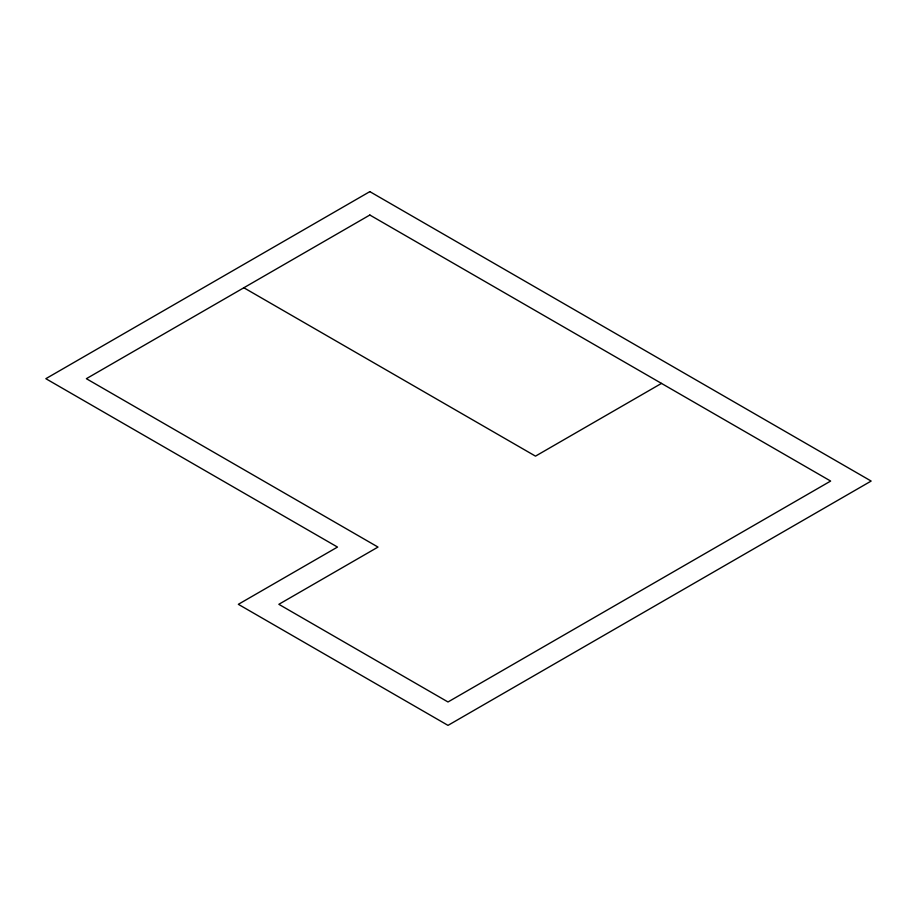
<?xml version="1.0" encoding="UTF-8"?>
<svg xmlns="http://www.w3.org/2000/svg" width="917" height="917" viewBox="0 0 917 917"><rect width="100%" height="100%" fill="white"/><g stroke="black" fill="none" stroke-linecap="round" stroke-linejoin="round"><path stroke-width="1.38" d="M661.489 383.398L535.494 456.139L243.853 287.766M369.838 191.63L45.85 378.687L337.49 547.071L238.34 604.314L448 725.37L871.15 481.058L369.838 191.63M369.838 215.025L86.358 378.687L378.01 547.071L278.848 604.314L448 701.975L830.642 481.058L369.838 215.025"/></g></svg>
